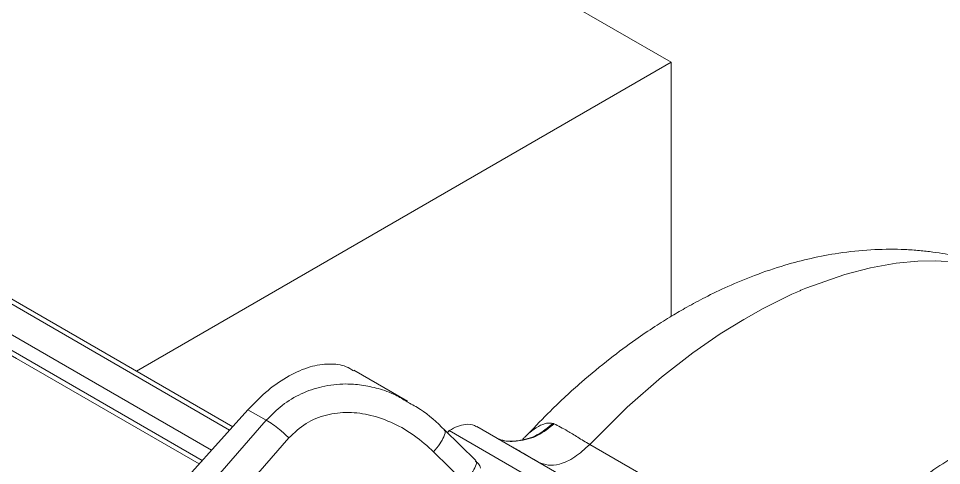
# Model space of a CAD drawing. Header units: millimetres. Extents: x 169 to 14583, y -399 to 10804.
# Drawn here: x 11391.9 to 11530.6, y 8819.6 to 8886.7 of the extents above; entities that cross this region are included whole.
import ezdxf

# ---------------------------------------------------------------- set-up
doc = ezdxf.new("R2010")
doc.units = ezdxf.units.MM
doc.header["$LTSCALE"] = 35

msp = doc.modelspace()

# ---------------------------------------------------------------- linework, layer by layer
at = {"color": 7, "linetype": 'Continuous', "lineweight": 18}
for p, q in [((11489.913, 8880.146), (11008.98, 9157.782)), ((11489.913, 8880.146), (11409.585, 8833.773)), ((11489.913, 8841.975), (11489.913, 8880.146)), ((11424.047, 8825.424), (11360.482, 8862.12)), ((11423.594, 8824.92), (11359.784, 8861.756)), ((11419.468, 8820.335), (11350.507, 8860.146)), ((11450.32, 8829.253), (11442.276, 8833.896)), ((11450.707, 8828.904), (11450.267, 8829.161)), ((11426.342, 8827.973), (11429.095, 8826.384)), ((11429.095, 8826.384), (11401.456, 8794.782)), ((11460.563, 8820.331), (11455.895, 8824.955)), ((11456.596, 8824.85), (11456.338, 8824.516)), ((11477.81, 8812.603), (11456.596, 8824.85)), ((11481.938, 8813.219), (11460.724, 8825.465)), ((11432.489, 8823.733), (11407.797, 8795.501)), ((11464.565, 8823.393), (11464.006, 8823.524)), ((11489.714, 8815.836), (11477.693, 8822.776)), ((11454.248, 8821.648), (11458.916, 8817.024))]:
    msp.add_line(p, q, dxfattribs=at)
at = {"color": 7, "linetype": 'Continuous', "lineweight": 18, "flags": 128}
for points in [[(11349.809, 8859.782), (11391.585, 8835.665), (11419.014, 8819.831)], [(11357.134, 8858.679), (11398.91, 8834.562), (11420.865, 8821.888)], [(11533.168, 8850.116), (11529.593, 8850.327), (11527.023, 8850.269), (11523.764, 8849.963), (11519.89, 8849.285), (11516.051, 8848.296), (11510.185, 8846.214), (11509.445, 8845.903), (11509.352, 8845.864), (11509.341, 8845.859), (11509.339, 8845.858), (11509.339, 8845.858), (11509.339, 8845.858), (11509.339, 8845.858), (11509.339, 8845.858), (11509.339, 8845.858), (11509.339, 8845.858), (11509.339, 8845.858), (11509.339, 8845.858), (11509.339, 8845.858), (11509.339, 8845.858), (11509.339, 8845.858), (11509.339, 8845.858), (11509.339, 8845.858), (11509.339, 8845.858), (11509.338, 8845.858), (11509.337, 8845.858), (11509.331, 8845.855), (11509.302, 8845.843), (11509.252, 8845.821), (11508.838, 8845.642), (11508.083, 8845.306), (11506.985, 8844.798), (11505.543, 8844.097), (11503.756, 8843.174), (11500.836, 8841.538), (11497.308, 8839.351), (11493.188, 8836.502), (11488.507, 8832.872), (11483.316, 8828.336), (11477.693, 8822.776)], [(11396.993, 8795.363), (11413.428, 8813.625), (11426.342, 8827.973)]]:
    msp.add_lwpolyline(points, dxfattribs=at)
at = {"color": 7, "linetype": 'Continuous', "lineweight": 18}
for points, knots in [([(11543.263, 8847.302), (11542.723, 8847.583), (11541.33, 8848.309), (11539.017, 8849.231), (11536.582, 8850.067), (11534.38, 8850.677), (11532.451, 8851.118), (11530.625, 8851.457), (11528.725, 8851.732), (11526.668, 8851.94), (11523.731, 8852.104), (11519.871, 8852.053), (11515.336, 8851.58), (11511.009, 8850.764), (11506.802, 8849.661), (11502.629, 8848.251), (11498.625, 8846.592), (11495.23, 8844.961), (11492.428, 8843.459), (11489.924, 8842.003), (11487.366, 8840.401), (11484.264, 8838.3), (11480.568, 8835.557), (11476.275, 8831.999), (11472.157, 8828.25), (11469.569, 8825.51), (11468.473, 8824.35)], [0, 0, 0, 0, 0.0230328, 0.0593277, 0.0945942, 0.1237609, 0.1474214, 0.1699549, 0.1943273, 0.220525, 0.2485588, 0.3058997, 0.3665396, 0.4188522, 0.4687516, 0.5273044, 0.5794855, 0.623903, 0.6598742, 0.6902794, 0.7249241, 0.7646505, 0.819003, 0.880616, 0.9494588, 1, 1, 1, 1]), ([(11442.219, 8833.796), (11441.854, 8834.031), (11440.79, 8834.712), (11438.56, 8834.949), (11435.66, 8834.53), (11432.528, 8833.178), (11429.321, 8831.019), (11427.335, 8828.989), (11426.342, 8827.973)], [0, 0, 0, 0, 0.0924315, 0.2689234, 0.4454154, 0.6302769, 0.8151385, 1, 1, 1, 1]), ([(11450.267, 8829.161), (11449.688, 8829.523), (11448.316, 8830.382), (11445.983, 8831.174), (11443.478, 8831.729), (11440.641, 8831.922), (11437.563, 8831.584), (11434.335, 8830.467), (11431.459, 8828.779), (11429.873, 8827.172), (11429.095, 8826.384)], [0, 0, 0, 0, 0.0879818, 0.2087693, 0.3213517, 0.4256895, 0.5827865, 0.7243699, 0.864703, 1, 1, 1, 1]), ([(11581.822, 8824.748), (11581.006, 8825.39), (11578.637, 8827.257), (11574.053, 8829.243), (11568.206, 8830.737), (11561.879, 8831.103), (11555.202, 8830.407), (11548.251, 8828.64), (11541.122, 8825.826), (11533.912, 8822.004), (11526.713, 8817.232), (11519.633, 8811.552), (11512.729, 8805.103), (11508.392, 8800.202), (11506.226, 8797.755)], [0, 0, 0, 0, 0.0455914, 0.1325098, 0.2191872, 0.3058584, 0.39278, 0.4794581, 0.5661292, 0.6530509, 0.7397289, 0.8263992, 0.9133173, 1, 1, 1, 1]), ([(11455.886, 8824.967), (11454.724, 8826.068), (11453.036, 8827.667), (11451.028, 8828.743), (11450.403, 8829.078)], [0, 0, 0, 0, 0.6889107, 1, 1, 1, 1]), ([(11432.489, 8823.733), (11433.311, 8824.517), (11434.959, 8826.091), (11438.125, 8827.322), (11441.466, 8827.694), (11444.902, 8827.228), (11448.261, 8826.012), (11451.464, 8824.163), (11453.319, 8822.487), (11454.248, 8821.648)], [0, 0, 0, 0, 0.1367384, 0.2743174, 0.4132404, 0.5535228, 0.7016428, 0.850595, 1, 1, 1, 1]), ([(11429.095, 8826.384), (11429.421, 8826.19), (11430.068, 8825.805), (11431.265, 8824.905), (11432.033, 8824.17), (11432.489, 8823.733)], [0, 0, 0, 0, 0.2924101, 0.5800578, 1, 1, 1, 1]), ([(11472.17, 8825.922), (11471.858, 8825.957), (11471.378, 8826.011), (11470.622, 8825.779), (11469.79, 8825.39), (11468.96, 8824.789), (11468.279, 8824.19), (11468.031, 8823.941), (11467.954, 8823.864)], [0, 0, 0, 0, 0.2540313, 0.3911197, 0.5422609, 0.8330872, 0.9484239, 1, 1, 1, 1]), ([(11455.82, 8824.898), (11455.872, 8824.874), (11456.101, 8824.771), (11455.855, 8824.01), (11455.234, 8822.882), (11454.577, 8822.059), (11454.248, 8821.648)], [0, 0, 0, 0, 0.1030257, 0.4512191, 0.7256096, 1, 1, 1, 1]), ([(11460.692, 8825.411), (11460.592, 8825.483), (11460.14, 8825.806), (11459.14, 8825.816), (11457.845, 8825.546), (11457.013, 8825.082), (11456.596, 8824.85)], [0, 0, 0, 0, 0.0997174, 0.44956, 0.72478, 1, 1, 1, 1]), ([(11472.17, 8825.922), (11471.398, 8825.28), (11469.821, 8823.968), (11467.155, 8823.252), (11465.178, 8823.184), (11464.266, 8823.502), (11464.071, 8823.57)], [0, 0, 0, 0, 0.3242386, 0.6625925, 0.9275085, 1, 1, 1, 1]), ([(11472.35, 8825.862), (11471.554, 8825.223), (11469.913, 8823.905), (11467.154, 8823.213), (11465.152, 8823.162), (11464.266, 8823.494), (11464.117, 8823.55)], [0, 0, 0, 0, 0.32542944, 0.67054125, 0.94428737, 1, 1, 1, 1]), ([(11472.35, 8825.862), (11472.317, 8825.875), (11472.258, 8825.897), (11472.197, 8825.914), (11472.17, 8825.922)], [0, 0, 0, 0, 0.5609766, 1, 1, 1, 1]), ([(11477.693, 8822.776), (11477.081, 8823.134), (11475.852, 8823.854), (11474.011, 8825.019), (11472.983, 8825.541), (11472.35, 8825.862)], [0, 0, 0, 0, 0.2761387, 0.5546099, 1, 1, 1, 1]), ([(11467.954, 8823.864), (11467.844, 8823.76), (11467.732, 8823.654), (11467.62, 8823.533), (11467.619, 8823.531)], [0, 0, 0, 0, 0.9831487, 1, 1, 1, 1]), ([(11470.024, 8820.101), (11469.317, 8820.51), (11467.985, 8821.28), (11466.725, 8822.003), (11466.133, 8822.343)], [0, 0, 0, 0, 0.5306278, 1, 1, 1, 1]), ([(11477.693, 8822.776), (11476.95, 8822.085), (11475.463, 8820.704), (11473.28, 8819.752), (11471.415, 8819.533), (11470.488, 8819.912), (11470.024, 8820.101)], [0, 0, 0, 0, 0.2797883, 0.5595767, 0.7797883, 1, 1, 1, 1]), ([(11460.525, 8820.292), (11460.554, 8820.279), (11460.744, 8820.199), (11460.582, 8819.546), (11460.027, 8818.427), (11459.286, 8817.492), (11458.916, 8817.024)], [0, 0, 0, 0, 0.0571699, 0.3714466, 0.6857233, 1, 1, 1, 1]), ([(11461.308, 8819.218), (11461.215, 8819.447), (11461.047, 8819.859), (11460.692, 8820.132), (11460.533, 8820.253)], [0, 0, 0, 0, 0.55445644, 1, 1, 1, 1])]:
    msp.add_open_spline(points, degree=3, knots=knots, dxfattribs=at)

doc.saveas('drawing.dxf')
